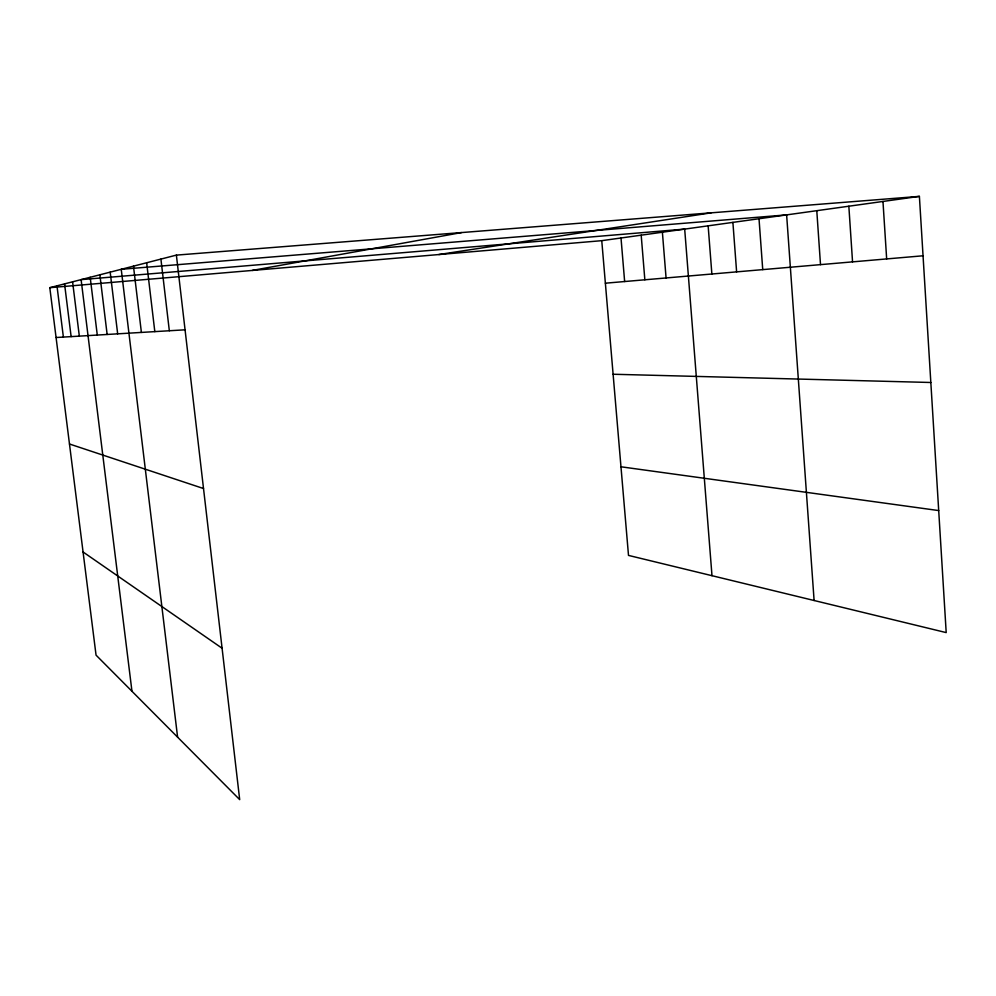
<?xml version="1.0" encoding="UTF-8"?>
<svg xmlns="http://www.w3.org/2000/svg" width="996" height="996" viewBox="0 0 996 996"><rect width="100%" height="100%" fill="white"/><g stroke="black" fill="none" stroke-linecap="round" stroke-linejoin="round"><path stroke-width="1.49" d="M176.379 255.113L239.687 799.626L96.052 655.144L49.8 287.682L176.379 255.113L919.395 196.374L946.2 632.597L628.501 555.407L601.758 240.671L919.395 196.374M252.287 270.426L461.497 232.578M438.863 254.54L711.069 212.845M605.369 283.2L923.043 255.785M49.8 287.682L601.758 240.671M56.075 337.52L185.057 329.813M613.1 374.247L930.824 382.489M620.969 466.788L938.705 510.575M69.483 444.004L203.52 488.538M83.066 551.983L222.083 648.234M64.553 283.885L71.127 336.611M56.971 285.84L63.383 337.084M90.188 277.286L97.284 335.054M131.958 691.249L81.112 279.627L684.688 229.105L711.991 575.688M72.584 281.818L79.331 336.125M110.183 272.145L117.665 333.834M99.861 274.796L107.145 334.469M133.464 266.156L141.395 332.427M177.599 737.165L121.238 269.294L786.628 214.887L814.106 600.501M160.916 259.097L169.332 330.759M146.649 262.757L154.816 331.618M621.006 237.982L624.641 281.532M662.39 232.205L666.075 277.959M641.187 235.168L644.848 279.789M708.144 225.831L711.866 274.012M732.894 222.382L736.617 271.871M759.014 218.734L762.737 269.617M816.782 210.679L820.505 264.637M848.841 206.209L852.551 261.873M882.966 201.453L886.664 258.935"/></g></svg>
